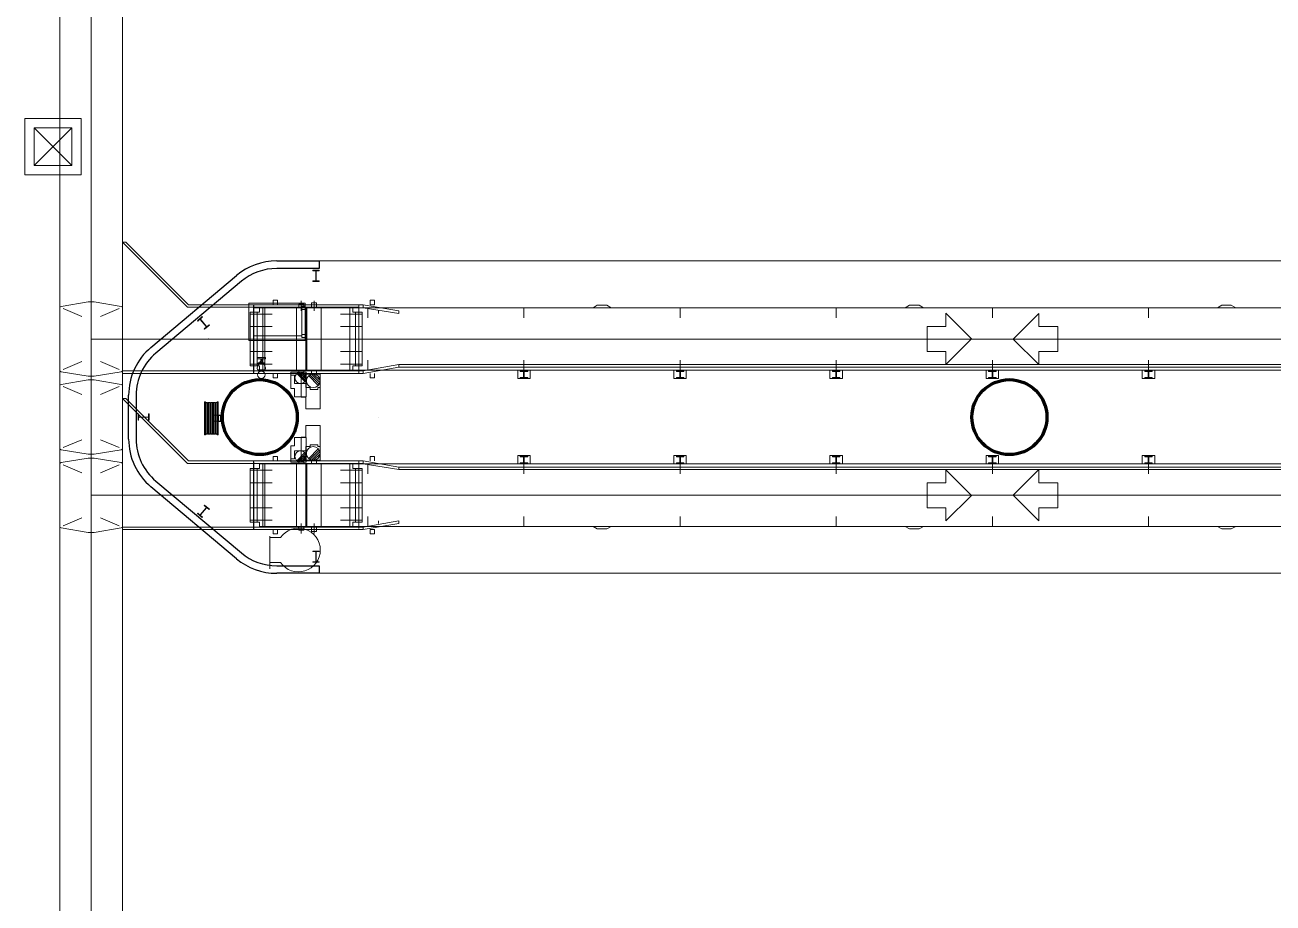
# Model space of a CAD drawing. Header units: metres. Extents: x 1807 to 3745, y 842 to 1968.
# Drawn here: x 3482.24 to 3502.22, y 1492.22 to 1506.28 of the extents above; entities that cross this region are included whole.
import ezdxf

# ---------------------------------------------------------------- set-up
doc = ezdxf.new("R2010")
doc.units = ezdxf.units.M
doc.header["$MEASUREMENT"] = 0
doc.linetypes.add('DGN1', pattern=[7.299439, 0, -7.299439])
doc.layers.add('Level 1', color=7, linetype='Continuous', lineweight=0)

msp = doc.modelspace()

# ---------------------------------------------------------------- linework, layer by layer
at = {"layer": 'Level 1', "color": 7, "linetype": 'Continuous', "lineweight": 0}
for p, q in [((3482.8, 1576.091), (3482.8, 1451.2)), ((3483.8, 1576.091), (3483.8, 1451.2)), ((3482.24, 1504.78), (3483.14, 1504.78)), ((3482.24, 1503.88), (3482.24, 1504.78)), ((3483.14, 1504.78), (3483.14, 1503.88)), ((3482.39, 1504.63), (3482.99, 1504.03)), ((3482.99, 1504.63), (3482.39, 1504.03)), ((3483.14, 1503.88), (3482.24, 1503.88)), ((3484.84, 1501.76), (3483.8, 1502.8)), ((3483.857, 1502.8), (3483.8, 1502.8)), ((3484.857, 1501.8), (3483.857, 1502.8)), ((3486.27, 1502.5), (3511.63, 1502.5)), ((3484.257, 1501.116), (3485.627, 1502.266)), ((3482.8, 1500.751), (3482.8, 1501.749)), ((3483.25, 1501.845), (3482.821, 1501.773)), ((3483.35, 1501.845), (3483.25, 1501.845)), ((3483.299, 1501.874), (3483.301, 1501.876)), ((3483.301, 1501.874), (3483.299, 1501.876)), ((3483.35, 1501.845), (3483.779, 1501.773)), ((3483.8, 1500.751), (3483.8, 1501.749)), ((3483.8, 1500.751), (3483.8, 1501.749)), ((3485.18, 1501.76), (3484.84, 1501.76)), ((3485.18, 1501.8), (3484.857, 1501.8)), ((3485.9, 1501.8), (3485.18, 1501.8)), ((3485.9, 1501.76), (3485.18, 1501.76)), ((3485.9, 1501.8), (3487.654, 1501.8)), ((3485.9, 1500.7), (3485.9, 1501.8)), ((3485.9, 1501.76), (3487.59, 1501.76)), ((3485.9, 1501.3), (3485.9, 1501.75)), ((3485.9, 1501.75), (3486.675, 1501.75)), ((3485.997, 1501.75), (3486.047, 1501.75)), ((3485.997, 1501.68), (3485.997, 1501.75)), ((3511.853, 1501.75), (3486.047, 1501.75)), ((3486.215, 1501.8), (3486.215, 1501.87)), ((3486.215, 1501.87), (3486.285, 1501.87)), ((3486.285, 1501.8), (3486.285, 1501.87)), ((3486.589, 1501.76), (3486.739, 1501.76)), ((3486.624, 1501.81), (3486.704, 1501.81)), ((3486.624, 1501.81), (3486.624, 1501.76)), ((3486.725, 1501.775), (3486.675, 1501.775)), ((3486.675, 1501.775), (3486.675, 1501.725)), ((3486.704, 1501.81), (3486.704, 1501.76)), ((3486.725, 1501.725), (3486.725, 1501.775)), ((3486.768, 1501.76), (3486.968, 1501.76)), ((3486.828, 1501.83), (3486.828, 1501.76)), ((3486.828, 1501.83), (3486.908, 1501.83)), ((3486.908, 1501.83), (3486.908, 1501.76)), ((3487.489, 1501.75), (3487.439, 1501.75)), ((3487.489, 1501.68), (3487.489, 1501.75)), ((3487.654, 1501.8), (3488.228, 1501.7)), ((3487.654, 1501.8), (3487.654, 1501.75)), ((3488.228, 1501.66), (3487.654, 1501.75)), ((3487.728, 1501.75), (3487.728, 1501.59)), ((3487.768, 1501.8), (3487.768, 1501.87)), ((3487.768, 1501.87), (3487.838, 1501.87)), ((3487.768, 1501.8), (3487.838, 1501.8)), ((3487.838, 1501.8), (3487.838, 1501.87)), ((3490.228, 1501.75), (3490.228, 1501.59)), ((3491.334, 1501.75), (3491.403, 1501.79)), ((3491.553, 1501.79), (3491.403, 1501.79)), ((3491.553, 1501.79), (3491.623, 1501.75)), ((3492.728, 1501.75), (3492.728, 1501.59)), ((3495.228, 1501.75), (3495.228, 1501.59)), ((3496.334, 1501.75), (3496.403, 1501.79)), ((3496.553, 1501.79), (3496.403, 1501.79)), ((3496.553, 1501.79), (3496.623, 1501.75)), ((3497.728, 1501.75), (3497.728, 1501.59)), ((3500.228, 1501.75), (3500.228, 1501.59)), ((3501.403, 1501.79), (3501.334, 1501.75)), ((3501.403, 1501.79), (3501.553, 1501.79)), ((3501.623, 1501.75), (3501.553, 1501.79)), ((3482.85, 1501.738), (3483.15, 1501.611)), ((3483.75, 1501.738), (3483.45, 1501.611)), ((3485.847, 1501.68), (3485.847, 1500.82)), ((3485.847, 1501.68), (3485.997, 1501.68)), ((3485.847, 1501.65), (3486.197, 1501.65)), ((3486.675, 1501.325), (3486.675, 1501.725)), ((3486.675, 1501.725), (3486.725, 1501.725)), ((3487.639, 1501.65), (3487.289, 1501.65)), ((3487.639, 1501.68), (3487.489, 1501.68)), ((3487.639, 1500.82), (3487.639, 1501.68)), ((3487.898, 1501.7), (3487.898, 1501.66)), ((3488.228, 1501.7), (3488.228, 1501.66)), ((3496.984, 1501.662), (3497.394, 1501.252)), ((3496.984, 1501.452), (3496.984, 1501.662)), ((3485.847, 1501.45), (3486.197, 1501.45)), ((3487.639, 1501.45), (3487.289, 1501.45)), ((3496.684, 1501.052), (3496.684, 1501.452)), ((3496.684, 1501.452), (3496.984, 1501.452)), ((3483.299, 1501.251), (3483.301, 1501.249)), ((3483.299, 1501.249), (3483.301, 1501.251)), ((3483.299, 1501.249), (3483.301, 1501.251)), ((3483.301, 1501.249), (3483.299, 1501.251)), ((3485.179, 1501.251), (3485.181, 1501.249)), ((3485.179, 1501.249), (3485.181, 1501.251)), ((3485.847, 1501.25), (3486.197, 1501.25)), ((3485.9, 1501.3), (3486.675, 1501.3)), ((3486.675, 1501.275), (3486.675, 1501.325)), ((3486.675, 1501.325), (3486.725, 1501.325)), ((3486.725, 1501.275), (3486.675, 1501.275)), ((3486.725, 1501.325), (3486.725, 1501.275)), ((3487.639, 1501.25), (3487.289, 1501.25)), ((3496.984, 1500.842), (3497.394, 1501.252)), ((3485.847, 1501.05), (3486.197, 1501.05)), ((3485.956, 1500.934), (3485.956, 1500.954)), ((3485.956, 1500.954), (3486.091, 1500.954)), ((3486.091, 1500.954), (3486.091, 1500.934)), ((3487.639, 1501.05), (3487.289, 1501.05)), ((3496.684, 1501.052), (3496.984, 1501.052)), ((3496.984, 1500.842), (3496.984, 1501.052)), ((3482.85, 1500.762), (3483.15, 1500.889)), ((3483.75, 1500.762), (3483.45, 1500.889)), ((3485.847, 1500.85), (3486.197, 1500.85)), ((3485.847, 1500.82), (3485.997, 1500.82)), ((3486.091, 1500.934), (3485.956, 1500.934)), ((3485.976, 1500.857), (3485.976, 1500.867)), ((3485.976, 1500.867), (3486.071, 1500.867)), ((3486.071, 1500.857), (3485.976, 1500.857)), ((3485.976, 1500.757), (3485.976, 1500.742)), ((3485.997, 1500.82), (3485.997, 1500.75)), ((3485.997, 1500.75), (3486.047, 1500.75)), ((3486.001, 1500.867), (3486.001, 1500.876)), ((3486.046, 1500.867), (3486.001, 1500.867)), ((3486.005, 1500.757), (3486.005, 1500.742)), ((3486.016, 1500.899), (3486.012, 1500.899)), ((3486.013, 1500.879), (3486.013, 1500.867)), ((3486.016, 1500.899), (3486.016, 1500.934)), ((3486.016, 1500.934), (3486.031, 1500.934)), ((3486.031, 1500.899), (3486.016, 1500.899)), ((3486.031, 1500.934), (3486.031, 1500.899)), ((3486.036, 1500.899), (3486.031, 1500.899)), ((3486.034, 1500.879), (3486.034, 1500.867)), ((3486.042, 1500.757), (3486.042, 1500.742)), ((3486.046, 1500.879), (3486.046, 1500.867)), ((3511.853, 1500.75), (3486.047, 1500.75)), ((3486.071, 1500.867), (3486.071, 1500.857)), ((3486.071, 1500.742), (3486.071, 1500.757)), ((3487.639, 1500.85), (3487.289, 1500.85)), ((3487.489, 1500.75), (3487.439, 1500.75)), ((3487.639, 1500.82), (3487.489, 1500.82)), ((3487.489, 1500.82), (3487.489, 1500.75)), ((3487.654, 1500.74), (3488.228, 1500.84)), ((3488.228, 1500.8), (3487.654, 1500.7)), ((3487.728, 1500.91), (3487.728, 1500.75)), ((3507.818, 1500.84), (3488.228, 1500.84)), ((3488.228, 1500.84), (3488.228, 1500.8)), ((3507.228, 1500.8), (3488.228, 1500.8)), ((3490.128, 1500.616), (3490.128, 1500.75)), ((3490.128, 1500.75), (3490.328, 1500.75)), ((3490.188, 1500.75), (3490.188, 1500.74)), ((3490.228, 1500.91), (3490.228, 1500.75)), ((3490.268, 1500.75), (3490.268, 1500.74)), ((3490.328, 1500.616), (3490.328, 1500.75)), ((3492.628, 1500.616), (3492.628, 1500.75)), ((3492.628, 1500.75), (3492.828, 1500.75)), ((3492.688, 1500.75), (3492.688, 1500.74)), ((3492.728, 1500.91), (3492.728, 1500.75)), ((3492.768, 1500.75), (3492.768, 1500.74)), ((3492.828, 1500.616), (3492.828, 1500.75)), ((3495.128, 1500.616), (3495.128, 1500.75)), ((3495.128, 1500.75), (3495.328, 1500.75)), ((3495.188, 1500.75), (3495.188, 1500.74)), ((3495.228, 1500.91), (3495.228, 1500.75)), ((3495.268, 1500.75), (3495.268, 1500.74)), ((3495.328, 1500.616), (3495.328, 1500.75)), ((3497.628, 1500.616), (3497.628, 1500.75)), ((3497.628, 1500.75), (3497.828, 1500.75)), ((3497.688, 1500.75), (3497.688, 1500.74)), ((3497.728, 1500.91), (3497.728, 1500.75)), ((3497.768, 1500.75), (3497.768, 1500.74)), ((3497.828, 1500.616), (3497.828, 1500.75)), ((3500.128, 1500.616), (3500.128, 1500.75)), ((3500.128, 1500.75), (3500.328, 1500.75)), ((3500.188, 1500.75), (3500.188, 1500.74)), ((3500.228, 1500.91), (3500.228, 1500.75)), ((3500.268, 1500.75), (3500.268, 1500.74)), ((3500.328, 1500.616), (3500.328, 1500.75)), ((3483.25, 1500.655), (3482.821, 1500.727)), ((3483.25, 1500.595), (3482.821, 1500.523)), ((3483.35, 1500.655), (3483.25, 1500.655)), ((3483.35, 1500.595), (3483.25, 1500.595)), ((3483.299, 1500.624), (3483.301, 1500.626)), ((3483.301, 1500.624), (3483.299, 1500.626)), ((3483.35, 1500.655), (3483.779, 1500.727)), ((3483.35, 1500.595), (3483.779, 1500.523)), ((3485.18, 1500.74), (3483.8, 1500.74)), ((3485.18, 1500.7), (3483.8, 1500.7)), ((3485.9, 1500.74), (3485.18, 1500.74)), ((3485.9, 1500.7), (3485.18, 1500.7)), ((3485.9, 1500.74), (3487.654, 1500.74)), ((3485.9, 1500.7), (3487.654, 1500.7)), ((3485.985, 1500.739), (3485.985, 1500.723)), ((3486.062, 1500.723), (3486.062, 1500.739)), ((3486.07, 1500.742), (3486.071, 1500.742)), ((3486.215, 1500.7), (3486.215, 1500.63)), ((3486.215, 1500.63), (3486.285, 1500.63)), ((3486.285, 1500.7), (3486.285, 1500.63)), ((3486.744, 1500.72), (3486.494, 1500.72)), ((3486.494, 1500.72), (3486.494, 1500.67)), ((3486.554, 1500.67), (3486.494, 1500.67)), ((3486.554, 1500.67), (3486.554, 1500.538)), ((3486.589, 1500.74), (3486.739, 1500.74)), ((3486.721, 1500.568), (3486.592, 1500.697)), ((3486.733, 1500.585), (3486.609, 1500.709)), ((3486.624, 1500.74), (3486.624, 1500.72)), ((3486.741, 1500.607), (3486.63, 1500.717)), ((3486.744, 1500.633), (3486.657, 1500.72)), ((3486.964, 1500.69), (3486.664, 1500.69)), ((3486.664, 1500.69), (3486.664, 1500.63)), ((3486.736, 1500.63), (3486.664, 1500.63)), ((3486.704, 1500.74), (3486.704, 1500.72)), ((3486.736, 1500.63), (3486.736, 1500.472)), ((3486.744, 1500.72), (3486.744, 1500.538)), ((3486.768, 1500.74), (3486.968, 1500.74)), ((3486.936, 1500.508), (3486.782, 1500.662)), ((3486.951, 1500.529), (3486.803, 1500.677)), ((3486.828, 1500.74), (3486.828, 1500.69)), ((3486.961, 1500.554), (3486.828, 1500.687)), ((3486.964, 1500.587), (3486.861, 1500.69)), ((3486.908, 1500.74), (3486.908, 1500.69)), ((3486.964, 1500.69), (3486.964, 1500.472)), ((3487.654, 1500.74), (3487.654, 1500.7)), ((3487.768, 1500.7), (3487.768, 1500.63)), ((3487.768, 1500.63), (3487.838, 1500.63)), ((3487.838, 1500.7), (3487.838, 1500.63)), ((3490.128, 1500.616), (3490.328, 1500.616)), ((3490.168, 1500.74), (3490.288, 1500.74)), ((3490.168, 1500.74), (3490.168, 1500.73)), ((3490.168, 1500.73), (3490.223, 1500.73)), ((3490.168, 1500.636), (3490.168, 1500.626)), ((3490.168, 1500.636), (3490.223, 1500.636)), ((3490.168, 1500.626), (3490.288, 1500.626)), ((3490.223, 1500.73), (3490.223, 1500.636)), ((3490.233, 1500.73), (3490.288, 1500.73)), ((3490.233, 1500.73), (3490.233, 1500.636)), ((3490.233, 1500.636), (3490.288, 1500.636)), ((3490.288, 1500.74), (3490.288, 1500.73)), ((3490.288, 1500.636), (3490.288, 1500.626)), ((3492.628, 1500.616), (3492.828, 1500.616)), ((3492.668, 1500.74), (3492.788, 1500.74)), ((3492.668, 1500.74), (3492.668, 1500.73)), ((3492.668, 1500.73), (3492.723, 1500.73)), ((3492.668, 1500.636), (3492.668, 1500.626)), ((3492.668, 1500.636), (3492.723, 1500.636)), ((3492.668, 1500.626), (3492.788, 1500.626)), ((3492.723, 1500.73), (3492.723, 1500.636)), ((3492.733, 1500.73), (3492.788, 1500.73)), ((3492.733, 1500.73), (3492.733, 1500.636)), ((3492.733, 1500.636), (3492.788, 1500.636)), ((3492.788, 1500.74), (3492.788, 1500.73)), ((3492.788, 1500.636), (3492.788, 1500.626)), ((3495.128, 1500.616), (3495.328, 1500.616)), ((3495.168, 1500.74), (3495.288, 1500.74)), ((3495.168, 1500.74), (3495.168, 1500.73)), ((3495.168, 1500.73), (3495.223, 1500.73)), ((3495.168, 1500.636), (3495.168, 1500.626)), ((3495.168, 1500.636), (3495.223, 1500.636)), ((3495.168, 1500.626), (3495.288, 1500.626)), ((3495.223, 1500.73), (3495.223, 1500.636)), ((3495.233, 1500.73), (3495.288, 1500.73)), ((3495.233, 1500.73), (3495.233, 1500.636)), ((3495.233, 1500.636), (3495.288, 1500.636)), ((3495.288, 1500.74), (3495.288, 1500.73)), ((3495.288, 1500.636), (3495.288, 1500.626)), ((3497.628, 1500.616), (3497.828, 1500.616)), ((3497.668, 1500.74), (3497.788, 1500.74)), ((3497.668, 1500.74), (3497.668, 1500.73)), ((3497.668, 1500.73), (3497.723, 1500.73)), ((3497.668, 1500.636), (3497.668, 1500.626)), ((3497.668, 1500.636), (3497.723, 1500.636)), ((3497.668, 1500.626), (3497.788, 1500.626)), ((3497.723, 1500.73), (3497.723, 1500.636)), ((3497.733, 1500.73), (3497.788, 1500.73)), ((3497.733, 1500.73), (3497.733, 1500.636)), ((3497.733, 1500.636), (3497.788, 1500.636)), ((3497.788, 1500.74), (3497.788, 1500.73)), ((3497.788, 1500.636), (3497.788, 1500.626)), ((3500.128, 1500.616), (3500.328, 1500.616)), ((3500.168, 1500.74), (3500.288, 1500.74)), ((3500.168, 1500.74), (3500.168, 1500.73)), ((3500.168, 1500.73), (3500.223, 1500.73)), ((3500.168, 1500.636), (3500.168, 1500.626)), ((3500.168, 1500.636), (3500.223, 1500.636)), ((3500.168, 1500.626), (3500.288, 1500.626)), ((3500.223, 1500.73), (3500.223, 1500.636)), ((3500.233, 1500.73), (3500.288, 1500.73)), ((3500.233, 1500.73), (3500.233, 1500.636)), ((3500.233, 1500.636), (3500.288, 1500.636)), ((3500.288, 1500.74), (3500.288, 1500.73)), ((3500.288, 1500.636), (3500.288, 1500.626)), ((3482.8, 1499.501), (3482.8, 1500.499)), ((3482.85, 1500.488), (3483.15, 1500.361)), ((3483.75, 1500.488), (3483.45, 1500.361)), ((3483.8, 1499.501), (3483.8, 1500.499)), ((3483.8, 1499.501), (3483.8, 1500.499)), ((3483.9, 1499.65), (3483.9, 1500.35)), ((3486.744, 1500.538), (3486.554, 1500.538)), ((3486.808, 1500.472), (3486.736, 1500.472)), ((3486.808, 1500.472), (3486.808, 1500.442)), ((3486.928, 1500.442), (3486.808, 1500.442)), ((3486.964, 1500.472), (3486.928, 1500.472)), ((3486.928, 1500.472), (3486.928, 1500.442)), ((3484.84, 1499.26), (3483.8, 1500.3)), ((3483.857, 1500.3), (3483.8, 1500.3)), ((3484.857, 1499.3), (3483.857, 1500.3)), ((3485.13, 1499.736), (3485.13, 1500.226)), ((3485.149, 1499.736), (3485.149, 1500.226)), ((3485.167, 1499.736), (3485.167, 1500.226)), ((3485.186, 1499.736), (3485.186, 1500.226)), ((3485.204, 1499.736), (3485.204, 1500.226)), ((3485.223, 1499.736), (3485.223, 1500.226)), ((3485.241, 1499.739), (3485.241, 1500.226)), ((3485.241, 1499.739), (3485.241, 1500.226)), ((3485.26, 1499.736), (3485.26, 1500.226)), ((3485.278, 1499.736), (3485.278, 1500.226)), ((3485.297, 1499.736), (3485.297, 1500.226)), ((3485.316, 1499.736), (3485.316, 1500.226)), ((3483.299, 1499.999), (3483.301, 1500.001)), ((3483.301, 1499.999), (3483.299, 1500.001)), ((3487.899, 1500.001), (3487.901, 1499.999)), ((3487.899, 1499.999), (3487.901, 1500.001)), ((3482.85, 1499.512), (3483.15, 1499.639)), ((3483.75, 1499.512), (3483.45, 1499.639)), ((3486.928, 1499.558), (3486.808, 1499.558)), ((3486.808, 1499.528), (3486.808, 1499.558)), ((3486.928, 1499.528), (3486.928, 1499.558)), ((3483.25, 1499.405), (3482.821, 1499.477)), ((3483.35, 1499.405), (3483.25, 1499.405)), ((3483.299, 1499.374), (3483.301, 1499.376)), ((3483.301, 1499.374), (3483.299, 1499.376)), ((3483.35, 1499.405), (3483.779, 1499.477)), ((3486.215, 1499.3), (3486.215, 1499.37)), ((3486.215, 1499.37), (3486.285, 1499.37)), ((3486.285, 1499.3), (3486.285, 1499.37)), ((3486.744, 1499.462), (3486.554, 1499.462)), ((3486.554, 1499.33), (3486.554, 1499.462)), ((3486.721, 1499.432), (3486.592, 1499.303)), ((3486.733, 1499.414), (3486.609, 1499.291)), ((3486.741, 1499.393), (3486.63, 1499.283)), ((3486.744, 1499.366), (3486.657, 1499.28)), ((3486.736, 1499.37), (3486.664, 1499.37)), ((3486.664, 1499.31), (3486.664, 1499.37)), ((3486.736, 1499.37), (3486.736, 1499.528)), ((3486.808, 1499.528), (3486.736, 1499.528)), ((3486.744, 1499.28), (3486.744, 1499.462)), ((3486.936, 1499.492), (3486.782, 1499.337)), ((3486.951, 1499.471), (3486.803, 1499.323)), ((3486.961, 1499.446), (3486.828, 1499.313)), ((3486.964, 1499.413), (3486.861, 1499.31)), ((3486.964, 1499.528), (3486.928, 1499.528)), ((3486.964, 1499.31), (3486.964, 1499.528)), ((3487.768, 1499.3), (3487.768, 1499.37)), ((3487.768, 1499.37), (3487.838, 1499.37)), ((3487.838, 1499.3), (3487.838, 1499.37)), ((3490.128, 1499.384), (3490.128, 1499.25)), ((3490.128, 1499.384), (3490.328, 1499.384)), ((3490.168, 1499.374), (3490.288, 1499.374)), ((3490.168, 1499.364), (3490.168, 1499.374)), ((3490.168, 1499.364), (3490.223, 1499.364)), ((3490.223, 1499.27), (3490.223, 1499.364)), ((3490.233, 1499.364), (3490.288, 1499.364)), ((3490.233, 1499.27), (3490.233, 1499.364)), ((3490.288, 1499.364), (3490.288, 1499.374)), ((3490.328, 1499.384), (3490.328, 1499.25)), ((3492.628, 1499.384), (3492.628, 1499.25)), ((3492.628, 1499.384), (3492.828, 1499.384)), ((3492.668, 1499.374), (3492.788, 1499.374)), ((3492.668, 1499.364), (3492.668, 1499.374)), ((3492.668, 1499.364), (3492.723, 1499.364)), ((3492.723, 1499.27), (3492.723, 1499.364)), ((3492.733, 1499.364), (3492.788, 1499.364)), ((3492.733, 1499.27), (3492.733, 1499.364)), ((3492.788, 1499.364), (3492.788, 1499.374)), ((3492.828, 1499.384), (3492.828, 1499.25)), ((3495.128, 1499.384), (3495.128, 1499.25)), ((3495.128, 1499.384), (3495.328, 1499.384)), ((3495.168, 1499.374), (3495.288, 1499.374)), ((3495.168, 1499.364), (3495.168, 1499.374)), ((3495.168, 1499.364), (3495.223, 1499.364)), ((3495.223, 1499.27), (3495.223, 1499.364)), ((3495.233, 1499.364), (3495.288, 1499.364)), ((3495.233, 1499.27), (3495.233, 1499.364)), ((3495.288, 1499.364), (3495.288, 1499.374)), ((3495.328, 1499.384), (3495.328, 1499.25)), ((3497.628, 1499.384), (3497.628, 1499.25)), ((3497.628, 1499.384), (3497.828, 1499.384)), ((3497.668, 1499.374), (3497.788, 1499.374)), ((3497.668, 1499.364), (3497.668, 1499.374)), ((3497.668, 1499.364), (3497.723, 1499.364)), ((3497.723, 1499.27), (3497.723, 1499.364)), ((3497.733, 1499.364), (3497.788, 1499.364)), ((3497.733, 1499.27), (3497.733, 1499.364)), ((3497.788, 1499.364), (3497.788, 1499.374)), ((3497.828, 1499.384), (3497.828, 1499.25)), ((3500.128, 1499.384), (3500.128, 1499.25)), ((3500.128, 1499.384), (3500.328, 1499.384)), ((3500.168, 1499.374), (3500.288, 1499.374)), ((3500.168, 1499.364), (3500.168, 1499.374)), ((3500.168, 1499.364), (3500.223, 1499.364)), ((3500.223, 1499.27), (3500.223, 1499.364)), ((3500.233, 1499.364), (3500.288, 1499.364)), ((3500.233, 1499.27), (3500.233, 1499.364)), ((3500.288, 1499.364), (3500.288, 1499.374)), ((3500.328, 1499.384), (3500.328, 1499.25)), ((3482.8, 1498.251), (3482.8, 1499.249)), ((3483.25, 1499.345), (3482.821, 1499.273)), ((3482.85, 1499.238), (3483.15, 1499.111)), ((3483.35, 1499.345), (3483.25, 1499.345)), ((3483.35, 1499.345), (3483.779, 1499.273)), ((3483.75, 1499.238), (3483.45, 1499.111)), ((3483.8, 1498.251), (3483.8, 1499.249)), ((3483.8, 1498.251), (3483.8, 1499.249)), ((3485.18, 1499.26), (3484.84, 1499.26)), ((3485.18, 1499.3), (3484.857, 1499.3)), ((3485.9, 1499.3), (3485.18, 1499.3)), ((3485.9, 1499.26), (3485.18, 1499.26)), ((3485.847, 1498.32), (3485.847, 1499.18)), ((3485.847, 1499.18), (3485.997, 1499.18)), ((3485.9, 1499.3), (3487.654, 1499.3)), ((3485.9, 1498.2), (3485.9, 1499.3)), ((3485.9, 1499.26), (3487.654, 1499.26)), ((3485.997, 1499.25), (3486.047, 1499.25)), ((3485.997, 1499.18), (3485.997, 1499.25)), ((3486.047, 1499.25), (3487.462, 1499.25)), ((3486.554, 1499.33), (3486.494, 1499.33)), ((3486.494, 1499.28), (3486.494, 1499.33)), ((3486.744, 1499.28), (3486.494, 1499.28)), ((3486.589, 1499.26), (3486.739, 1499.26)), ((3486.624, 1499.26), (3486.624, 1499.28)), ((3486.964, 1499.31), (3486.664, 1499.31)), ((3486.704, 1499.26), (3486.704, 1499.28)), ((3486.768, 1499.26), (3486.968, 1499.26)), ((3486.828, 1499.26), (3486.828, 1499.31)), ((3486.908, 1499.26), (3486.908, 1499.31)), ((3487.489, 1499.25), (3487.439, 1499.25)), ((3511.853, 1499.25), (3487.489, 1499.25)), ((3487.489, 1499.18), (3487.489, 1499.25)), ((3487.639, 1499.18), (3487.489, 1499.18)), ((3487.639, 1499.18), (3487.639, 1498.32)), ((3487.654, 1499.3), (3488.228, 1499.2)), ((3487.654, 1499.3), (3487.654, 1499.25)), ((3488.228, 1499.16), (3487.654, 1499.25)), ((3487.728, 1499.09), (3487.728, 1499.25)), ((3507.228, 1499.2), (3488.228, 1499.2)), ((3488.228, 1499.2), (3488.228, 1499.16)), ((3507.818, 1499.16), (3488.228, 1499.16)), ((3490.128, 1499.25), (3490.328, 1499.25)), ((3490.168, 1499.27), (3490.223, 1499.27)), ((3490.168, 1499.26), (3490.168, 1499.27)), ((3490.168, 1499.26), (3490.288, 1499.26)), ((3490.188, 1499.25), (3490.188, 1499.26)), ((3490.228, 1499.09), (3490.228, 1499.25)), ((3490.233, 1499.27), (3490.288, 1499.27)), ((3490.268, 1499.25), (3490.268, 1499.26)), ((3490.288, 1499.26), (3490.288, 1499.27)), ((3492.628, 1499.25), (3492.828, 1499.25)), ((3492.668, 1499.27), (3492.723, 1499.27)), ((3492.668, 1499.26), (3492.668, 1499.27)), ((3492.668, 1499.26), (3492.788, 1499.26)), ((3492.688, 1499.25), (3492.688, 1499.26)), ((3492.728, 1499.09), (3492.728, 1499.25)), ((3492.733, 1499.27), (3492.788, 1499.27)), ((3492.768, 1499.25), (3492.768, 1499.26)), ((3492.788, 1499.26), (3492.788, 1499.27)), ((3495.128, 1499.25), (3495.328, 1499.25)), ((3495.168, 1499.27), (3495.223, 1499.27)), ((3495.168, 1499.26), (3495.168, 1499.27)), ((3495.168, 1499.26), (3495.288, 1499.26)), ((3495.188, 1499.25), (3495.188, 1499.26)), ((3495.228, 1499.09), (3495.228, 1499.25)), ((3495.233, 1499.27), (3495.288, 1499.27)), ((3495.268, 1499.25), (3495.268, 1499.26)), ((3495.288, 1499.26), (3495.288, 1499.27)), ((3496.984, 1499.158), (3497.394, 1498.748)), ((3496.984, 1499.158), (3496.984, 1498.948)), ((3497.628, 1499.25), (3497.828, 1499.25)), ((3497.668, 1499.27), (3497.723, 1499.27)), ((3497.668, 1499.26), (3497.668, 1499.27)), ((3497.668, 1499.26), (3497.788, 1499.26)), ((3497.688, 1499.25), (3497.688, 1499.26)), ((3497.728, 1499.09), (3497.728, 1499.25)), ((3497.733, 1499.27), (3497.788, 1499.27)), ((3497.768, 1499.25), (3497.768, 1499.26)), ((3497.788, 1499.26), (3497.788, 1499.27)), ((3500.128, 1499.25), (3500.328, 1499.25)), ((3500.168, 1499.27), (3500.223, 1499.27)), ((3500.168, 1499.26), (3500.168, 1499.27)), ((3500.168, 1499.26), (3500.288, 1499.26)), ((3500.188, 1499.25), (3500.188, 1499.26)), ((3500.228, 1499.09), (3500.228, 1499.25)), ((3500.233, 1499.27), (3500.288, 1499.27)), ((3500.268, 1499.25), (3500.268, 1499.26)), ((3500.288, 1499.26), (3500.288, 1499.27)), ((3485.847, 1499.15), (3486.197, 1499.15)), ((3487.639, 1499.15), (3487.289, 1499.15)), ((3485.627, 1497.734), (3484.257, 1498.884)), ((3485.847, 1498.95), (3486.197, 1498.95)), ((3487.639, 1498.95), (3487.289, 1498.95)), ((3496.684, 1498.948), (3496.684, 1498.548)), ((3496.684, 1498.948), (3496.984, 1498.948)), ((3483.299, 1498.751), (3483.301, 1498.749)), ((3483.299, 1498.749), (3483.301, 1498.751)), ((3483.299, 1498.749), (3483.301, 1498.751)), ((3483.301, 1498.749), (3483.299, 1498.751)), ((3485.179, 1498.751), (3485.181, 1498.749)), ((3485.179, 1498.749), (3485.181, 1498.751)), ((3485.847, 1498.75), (3486.197, 1498.75)), ((3487.639, 1498.75), (3487.289, 1498.75)), ((3496.984, 1498.338), (3497.394, 1498.748)), ((3482.85, 1498.262), (3483.15, 1498.389)), ((3483.75, 1498.262), (3483.45, 1498.389)), ((3485.847, 1498.55), (3486.197, 1498.55)), ((3487.639, 1498.55), (3487.289, 1498.55)), ((3487.728, 1498.25), (3487.728, 1498.41)), ((3490.228, 1498.25), (3490.228, 1498.41)), ((3492.728, 1498.25), (3492.728, 1498.41)), ((3495.228, 1498.25), (3495.228, 1498.41)), ((3496.684, 1498.548), (3496.984, 1498.548)), ((3496.984, 1498.548), (3496.984, 1498.338)), ((3497.728, 1498.25), (3497.728, 1498.41)), ((3500.228, 1498.25), (3500.228, 1498.41)), ((3483.25, 1498.155), (3482.821, 1498.226)), ((3483.35, 1498.155), (3483.25, 1498.155)), ((3483.35, 1498.155), (3483.779, 1498.226)), ((3485.18, 1498.24), (3483.8, 1498.24)), ((3485.18, 1498.2), (3483.8, 1498.2)), ((3485.9, 1498.24), (3485.18, 1498.24)), ((3485.9, 1498.2), (3485.18, 1498.2)), ((3485.847, 1498.35), (3486.197, 1498.35)), ((3485.847, 1498.32), (3485.997, 1498.32)), ((3485.9, 1498.24), (3487.654, 1498.24)), ((3485.9, 1498.2), (3487.654, 1498.2)), ((3485.997, 1498.32), (3485.997, 1498.25)), ((3485.997, 1498.25), (3486.047, 1498.25)), ((3511.853, 1498.25), (3486.047, 1498.25)), ((3486.07, 1498.25), (3487.462, 1498.25)), ((3486.215, 1498.2), (3486.215, 1498.13)), ((3486.285, 1498.2), (3486.285, 1498.13)), ((3486.589, 1498.24), (3486.739, 1498.24)), ((3486.624, 1498.19), (3486.624, 1498.24)), ((3486.624, 1498.19), (3486.704, 1498.19)), ((3486.704, 1498.19), (3486.704, 1498.24)), ((3486.768, 1498.24), (3486.968, 1498.24)), ((3486.828, 1498.17), (3486.828, 1498.24)), ((3486.828, 1498.17), (3486.908, 1498.17)), ((3486.908, 1498.17), (3486.908, 1498.24)), ((3487.639, 1498.35), (3487.289, 1498.35)), ((3487.489, 1498.25), (3487.439, 1498.25)), ((3487.639, 1498.32), (3487.489, 1498.32)), ((3487.489, 1498.32), (3487.489, 1498.25)), ((3487.654, 1498.24), (3488.228, 1498.34)), ((3488.228, 1498.3), (3487.654, 1498.2)), ((3487.654, 1498.24), (3487.654, 1498.2)), ((3487.768, 1498.2), (3487.838, 1498.2)), ((3487.768, 1498.2), (3487.768, 1498.13)), ((3487.838, 1498.2), (3487.838, 1498.13)), ((3487.898, 1498.3), (3487.898, 1498.34)), ((3488.228, 1498.34), (3488.228, 1498.3)), ((3491.334, 1498.25), (3491.403, 1498.21)), ((3491.553, 1498.21), (3491.403, 1498.21)), ((3491.553, 1498.21), (3491.623, 1498.25)), ((3496.334, 1498.25), (3496.403, 1498.21)), ((3496.553, 1498.21), (3496.403, 1498.21)), ((3496.553, 1498.21), (3496.623, 1498.25)), ((3501.403, 1498.21), (3501.334, 1498.25)), ((3501.403, 1498.21), (3501.553, 1498.21)), ((3501.623, 1498.25), (3501.553, 1498.21)), ((3486.215, 1498.13), (3486.285, 1498.13)), ((3487.768, 1498.13), (3487.838, 1498.13)), ((3511.63, 1497.5), (3486.27, 1497.5))]:
    msp.add_line(p, q, dxfattribs=at)
at = {"layer": 'Level 1', "color": 7, "linetype": 'Continuous', "lineweight": 0, "ltscale": 4}
for p, q in [((3483.3, 1576.091), (3483.3, 1451.2)), ((3485.902, 1501.8), (3485.902, 1500.715)), ((3486.047, 1501.75), (3486.047, 1500.75)), ((3486.078, 1501.75), (3486.078, 1500.75)), ((3486.589, 1501.75), (3486.589, 1500.75)), ((3486.664, 1501.7), (3486.664, 1501.864)), ((3486.739, 1501.75), (3486.739, 1500.75)), ((3486.755, 1501.75), (3486.755, 1500.75)), ((3486.868, 1501.7), (3486.868, 1501.864)), ((3486.981, 1501.75), (3486.981, 1500.75)), ((3487.439, 1500.75), (3487.439, 1501.75)), ((3487.584, 1500.7), (3487.584, 1501.785)), ((3485.957, 1501.68), (3485.957, 1500.82)), ((3487.529, 1500.82), (3487.529, 1501.68)), ((3498.473, 1501.66), (3498.063, 1501.25)), ((3498.473, 1501.45), (3498.473, 1501.66)), ((3498.773, 1501.45), (3498.473, 1501.45)), ((3498.773, 1501.05), (3498.773, 1501.45)), ((3483.3, 1501.25), (3485.18, 1501.25)), ((3485.18, 1501.25), (3512.72, 1501.25)), ((3498.473, 1500.84), (3498.063, 1501.25)), ((3498.473, 1500.84), (3498.473, 1501.05)), ((3498.773, 1501.05), (3498.473, 1501.05)), ((3486.494, 1500.67), (3486.494, 1500.458)), ((3486.664, 1500.63), (3486.664, 1500.322)), ((3486.554, 1500.458), (3486.494, 1500.458)), ((3486.554, 1500.458), (3486.554, 1500.326)), ((3486.744, 1500.326), (3486.744, 1500.538)), ((3486.964, 1500.134), (3486.964, 1500.472)), ((3486.554, 1500.326), (3486.744, 1500.326)), ((3486.736, 1500.322), (3486.664, 1500.322)), ((3486.736, 1500.322), (3486.736, 1500.134)), ((3486.736, 1500.134), (3486.964, 1500.134)), ((3486.736, 1499.866), (3486.964, 1499.866)), ((3486.736, 1499.678), (3486.736, 1499.866)), ((3486.964, 1499.866), (3486.964, 1499.528)), ((3486.554, 1499.674), (3486.744, 1499.674)), ((3486.554, 1499.542), (3486.554, 1499.674)), ((3486.664, 1499.37), (3486.664, 1499.678)), ((3486.736, 1499.678), (3486.664, 1499.678)), ((3486.744, 1499.674), (3486.744, 1499.462)), ((3486.494, 1499.33), (3486.494, 1499.542)), ((3486.554, 1499.542), (3486.494, 1499.542)), ((3485.902, 1498.2), (3485.902, 1499.285)), ((3485.957, 1498.32), (3485.957, 1499.18)), ((3486.047, 1498.25), (3486.047, 1499.25)), ((3486.078, 1498.25), (3486.078, 1499.25)), ((3486.589, 1498.25), (3486.589, 1499.25)), ((3486.739, 1498.25), (3486.739, 1499.25)), ((3486.755, 1498.25), (3486.755, 1499.25)), ((3486.981, 1498.25), (3486.981, 1499.25)), ((3487.439, 1499.25), (3487.439, 1498.25)), ((3487.529, 1499.18), (3487.529, 1498.32)), ((3487.584, 1499.3), (3487.584, 1498.215)), ((3498.473, 1499.16), (3498.063, 1498.75)), ((3498.473, 1499.16), (3498.473, 1498.95)), ((3498.773, 1498.95), (3498.473, 1498.95)), ((3498.773, 1498.95), (3498.773, 1498.55)), ((3483.3, 1498.75), (3485.18, 1498.75)), ((3485.18, 1498.75), (3512.72, 1498.75)), ((3498.473, 1498.34), (3498.063, 1498.75)), ((3498.473, 1498.55), (3498.473, 1498.34)), ((3498.773, 1498.55), (3498.473, 1498.55)), ((3486.664, 1498.3), (3486.664, 1498.136)), ((3486.868, 1498.3), (3486.868, 1498.136))]:
    msp.add_line(p, q, dxfattribs=at)
at = {"layer": 'Level 1', "color": 7, "linetype": 'Continuous', "lineweight": 13}
for p, q in [((3482.39, 1504.63), (3482.99, 1504.63)), ((3482.39, 1504.03), (3482.39, 1504.63)), ((3482.99, 1504.63), (3482.99, 1504.03)), ((3482.99, 1504.03), (3482.39, 1504.03)), ((3486.95, 1502.35), (3486.849, 1502.35)), ((3486.849, 1502.35), (3486.849, 1502.342)), ((3486.95, 1502.342), (3486.95, 1502.35)), ((3486.849, 1502.342), (3486.89, 1502.342)), ((3486.89, 1502.18), (3486.849, 1502.18)), ((3486.849, 1502.18), (3486.849, 1502.172)), ((3486.849, 1502.172), (3486.95, 1502.172)), ((3486.897, 1502.334), (3486.897, 1502.188)), ((3486.902, 1502.188), (3486.902, 1502.334)), ((3486.909, 1502.342), (3486.95, 1502.342)), ((3486.95, 1502.18), (3486.909, 1502.18)), ((3486.95, 1502.172), (3486.95, 1502.18)), ((3486.725, 1501.825), (3485.825, 1501.825)), ((3485.825, 1501.825), (3485.825, 1501.225)), ((3486.725, 1501.225), (3486.725, 1501.825)), ((3485.077, 1501.609), (3485, 1501.543)), ((3485.005, 1501.537), (3485.036, 1501.564)), ((3485.047, 1501.563), (3485.141, 1501.45)), ((3485.145, 1501.453), (3485.05, 1501.566)), ((3485.051, 1501.576), (3485.083, 1501.603)), ((3485.083, 1501.603), (3485.077, 1501.609)), ((3485, 1501.543), (3485.005, 1501.537)), ((3485.14, 1501.439), (3485.109, 1501.413)), ((3485.109, 1501.413), (3485.114, 1501.407)), ((3485.114, 1501.407), (3485.192, 1501.472)), ((3485.187, 1501.479), (3485.155, 1501.452)), ((3485.192, 1501.472), (3485.187, 1501.479)), ((3485.825, 1501.225), (3486.725, 1501.225)), ((3485.114, 1499.716), (3485.114, 1500.246)), ((3485.114, 1500.246), (3485.129, 1500.246)), ((3485.129, 1500.246), (3485.129, 1499.716)), ((3485.319, 1499.716), (3485.319, 1500.246)), ((3485.319, 1500.246), (3485.333, 1500.246)), ((3485.333, 1500.246), (3485.333, 1499.716)), ((3484.05, 1500.051), (3484.05, 1499.949)), ((3484.058, 1500.051), (3484.05, 1500.051)), ((3484.058, 1500.01), (3484.058, 1500.051)), ((3484.058, 1499.949), (3484.058, 1499.99)), ((3484.212, 1500.002), (3484.066, 1500.002)), ((3484.066, 1499.998), (3484.212, 1499.998)), ((3484.228, 1500.051), (3484.22, 1500.051)), ((3484.22, 1500.051), (3484.22, 1500.01)), ((3484.22, 1499.99), (3484.22, 1499.949)), ((3484.228, 1499.949), (3484.228, 1500.051)), ((3484.05, 1499.949), (3484.058, 1499.949)), ((3484.22, 1499.949), (3484.228, 1499.949)), ((3485.129, 1499.716), (3485.114, 1499.716)), ((3485.333, 1499.716), (3485.319, 1499.716)), ((3485.109, 1498.587), (3485.114, 1498.593)), ((3485.14, 1498.561), (3485.109, 1498.587)), ((3485.114, 1498.593), (3485.192, 1498.528)), ((3485, 1498.457), (3485.005, 1498.463)), ((3485.077, 1498.391), (3485, 1498.457)), ((3485.005, 1498.463), (3485.036, 1498.436)), ((3485.047, 1498.437), (3485.141, 1498.55)), ((3485.145, 1498.547), (3485.05, 1498.434)), ((3485.051, 1498.424), (3485.083, 1498.397)), ((3485.083, 1498.397), (3485.077, 1498.391)), ((3485.187, 1498.521), (3485.155, 1498.548)), ((3485.192, 1498.528), (3485.187, 1498.521)), ((3486.158, 1497.573), (3486.158, 1498.096)), ((3486.158, 1498.073), (3486.331, 1498.073)), ((3486.95, 1497.856), (3486.849, 1497.856)), ((3486.849, 1497.856), (3486.849, 1497.848)), ((3486.849, 1497.848), (3486.889, 1497.848)), ((3486.897, 1497.84), (3486.897, 1497.693)), ((3486.902, 1497.693), (3486.902, 1497.84)), ((3486.909, 1497.848), (3486.95, 1497.848)), ((3486.95, 1497.848), (3486.95, 1497.856)), ((3486.331, 1497.673), (3486.158, 1497.673)), ((3486.158, 1497.673), (3486.158, 1497.573)), ((3486.889, 1497.686), (3486.849, 1497.686)), ((3486.849, 1497.686), (3486.849, 1497.678)), ((3486.849, 1497.678), (3486.95, 1497.678)), ((3486.95, 1497.686), (3486.909, 1497.686)), ((3486.95, 1497.678), (3486.95, 1497.686))]:
    msp.add_line(p, q, dxfattribs=at)
at = {"layer": 'Level 1', "color": 7, "linetype": 'Continuous', "lineweight": 30}
for p, q in [((3486.27, 1502.5), (3486.95, 1502.5)), ((3486.95, 1502.38), (3486.27, 1502.38)), ((3486.95, 1502.5), (3486.95, 1502.38)), ((3484.257, 1501.116), (3485.627, 1502.266)), ((3485.704, 1502.174), (3484.334, 1501.024)), ((3483.9, 1499.65), (3483.9, 1500.35)), ((3484.02, 1500.35), (3484.02, 1499.65)), ((3485.34, 1499.93), (3485.34, 1500.032)), ((3485.34, 1500.032), (3485.369, 1500.032)), ((3485.369, 1500.032), (3485.369, 1499.93)), ((3485.369, 1499.93), (3485.34, 1499.93)), ((3484.334, 1498.976), (3485.704, 1497.826)), ((3485.627, 1497.734), (3484.257, 1498.884)), ((3486.27, 1497.62), (3486.95, 1497.62)), ((3486.95, 1497.62), (3486.95, 1497.5)), ((3486.95, 1497.5), (3486.27, 1497.5))]:
    msp.add_line(p, q, dxfattribs=at)
at = {"layer": 'Level 1', "color": 7, "linetype": 'DGN1', "lineweight": 0}
for p, q in [((3485.339, 1500.029), (3485.132, 1500.029)), ((3485.339, 1499.933), (3485.132, 1499.933))]:
    msp.add_line(p, q, dxfattribs=at)
at = {"layer": 'Level 1', "color": 7, "linetype": 'Continuous', "lineweight": 70}
for centre in [(3486, 1500), (3498, 1500)]:
    msp.add_circle(centre, 0.6, dxfattribs=at)
at = {"layer": 'Level 1', "color": 7, "linetype": 'Continuous', "lineweight": 13}
msp.add_circle((3486.024, 1500.677), 0.06, dxfattribs=at)
at = {"layer": 'Level 1', "color": 7, "linetype": 'Continuous', "lineweight": 0}
for centre, radius in [((3486.653, 1500.629), 0.091), ((3486.855, 1500.581), 0.109), ((3486.653, 1499.371), 0.091), ((3486.855, 1499.419), 0.109)]:
    msp.add_circle(centre, radius, dxfattribs=at)
for centre, radius, start, end in [((3486.27, 1501.5), 1, 90, 130.0105), ((3482.825, 1501.749), 0.025, 99.4622, 180), ((3483.775, 1501.749), 0.025, 0, 80.5378), ((3484.9, 1500.35), 1, 130.0101, 180), ((3482.825, 1500.751), 0.025, 180, 260.5376), ((3483.775, 1500.751), 0.025, 279.4624, 0), ((3485.99, 1500.788), 0.0339, 151.1573, 246.7573), ((3485.897, 1500.853), 0.0799, 322.5986, 2.7841), ((3485.991, 1500.719), 0.04, 68.767, 111.233), ((3486.007, 1500.877), 0.00618, 13.8756, 193.8756), ((3485.992, 1500.898), 0.0205, 309.866, 0.7387), ((3486.024, 1500.689), 0.0701, 74.7036, 105.2964), ((3486.024, 1500.871), 0.0127, 34.4192, 145.5808), ((3486.04, 1500.877), 0.00618, 13.8756, 166.1244), ((3486.056, 1500.898), 0.0205, 179.2613, 230.134), ((3486.057, 1500.719), 0.04, 68.767, 111.233), ((3486.151, 1500.853), 0.0799, 177.2159, 217.4014), ((3486.058, 1500.788), 0.0339, 293.2427, 28.8427), ((3485.991, 1500.779), 0.04, 248.767, 291.233), ((3486.024, 1500.809), 0.0701, 254.7036, 285.2964), ((3486.057, 1500.779), 0.04, 248.767, 291.233), ((3482.825, 1500.499), 0.025, 99.4622, 180), ((3483.775, 1500.499), 0.025, 0, 80.5378), ((3484.9, 1499.65), 1, 180, 229.9895), ((3482.825, 1499.501), 0.025, 180, 260.5376), ((3483.775, 1499.501), 0.025, 279.4624, 0), ((3482.825, 1499.249), 0.025, 99.4622, 180), ((3483.775, 1499.249), 0.025, 0, 80.5378), ((3482.825, 1498.251), 0.025, 180, 260.5376), ((3483.775, 1498.251), 0.025, 279.4624, 0), ((3486.27, 1498.5), 1, 229.9899, 270)]:
    msp.add_arc(centre, radius, start, end, dxfattribs=at)
at = {"layer": 'Level 1', "color": 7, "linetype": 'Continuous', "lineweight": 30}
for centre, radius, start, end in [((3486.27, 1501.5), 1, 90.0009, 130.0096), ((3486.27, 1501.5), 0.88, 90.0009, 130.0096), ((3484.9, 1500.35), 1, 130.0099, 180.0011), ((3484.9, 1500.35), 0.88, 130.0099, 180.0011), ((3484.9, 1499.65), 1, 180.0008, 229.9895), ((3484.9, 1499.65), 0.88, 180.0008, 229.9895), ((3486.27, 1498.5), 0.88, 229.9904, 269.9997), ((3486.27, 1498.5), 1, 229.9904, 269.9997)]:
    msp.add_arc(centre, radius, start, end, dxfattribs=at)
at = {"layer": 'Level 1', "color": 7, "linetype": 'Continuous', "lineweight": 13}
for centre, radius, start, end in [((3486.89, 1502.334), 0.0076, 0, 90), ((3486.89, 1502.188), 0.0076, 270, 0), ((3486.909, 1502.334), 0.0076, 90, 180), ((3486.909, 1502.188), 0.0076, 180, 270), ((3485.041, 1501.558), 0.0076, 40, 130), ((3485.056, 1501.571), 0.0076, 130, 220), ((3485.135, 1501.445), 0.0076, 310, 40), ((3485.15, 1501.458), 0.0076, 220, 310), ((3484.066, 1500.01), 0.0076, 180, 270), ((3484.066, 1499.99), 0.0076, 90, 180), ((3484.212, 1500.01), 0.0076, 270, 0), ((3484.212, 1499.99), 0.0076, 0, 90), ((3485.135, 1498.555), 0.0076, 320, 50), ((3485.041, 1498.442), 0.0076, 230, 320), ((3485.056, 1498.429), 0.0076, 140, 230), ((3485.15, 1498.542), 0.0076, 50, 140), ((3486.618, 1497.873), 0.35, 214.8503, 145.1497), ((3486.889, 1497.84), 0.0076, 0, 90), ((3486.909, 1497.84), 0.0076, 90, 180), ((3486.889, 1497.693), 0.0076, 270, 0), ((3486.909, 1497.693), 0.0076, 180, 270)]:
    msp.add_arc(centre, radius, start, end, dxfattribs=at)
at = {"layer": 'Level 1', "color": 7, "linetype": 'Continuous', "lineweight": 0, "extrusion": (0, 0, -1)}
for centre, major_axis, ratio in [((3485.139, 1500.219), (0, -0.017), 0.578813), ((3485.158, 1500.219), (0, -0.017), 0.578813), ((3485.176, 1500.219), (0, -0.017), 0.578813), ((3485.195, 1500.219), (0, -0.017), 0.578813), ((3485.213, 1500.219), (0, -0.017), 0.578813), ((3485.232, 1500.219), (0, -0.017), 0.578813), ((3485.251, 1499.743), (0, 0.017), 0.578812), ((3485.269, 1499.743), (0, 0.017), 0.578812), ((3485.288, 1499.743), (0, 0.017), 0.578812), ((3485.306, 1499.743), (0, 0.017), 0.578812)]:
    msp.add_ellipse(centre, major_axis=major_axis, ratio=ratio, start_param=1.981756, end_param=4.478097, dxfattribs=at)
at = {"layer": 'Level 1', "color": 7, "linetype": 'Continuous', "lineweight": 0}
for centre, major_axis, ratio in [((3485.251, 1500.219), (0, 0.017), 0.578813), ((3485.269, 1500.219), (0, 0.017), 0.578813), ((3485.288, 1500.219), (0, 0.017), 0.578813), ((3485.306, 1500.219), (0, 0.017), 0.578813), ((3485.139, 1499.743), (0, -0.017), 0.578812), ((3485.158, 1499.743), (0, -0.017), 0.578812), ((3485.176, 1499.743), (0, -0.017), 0.578812), ((3485.195, 1499.743), (0, -0.017), 0.578812), ((3485.213, 1499.743), (0, -0.017), 0.578812), ((3485.232, 1499.743), (0, -0.017), 0.578812)]:
    msp.add_ellipse(centre, major_axis=major_axis, ratio=ratio, start_param=5.123349, end_param=7.619689, dxfattribs=at)

doc.saveas('drawing.dxf')
